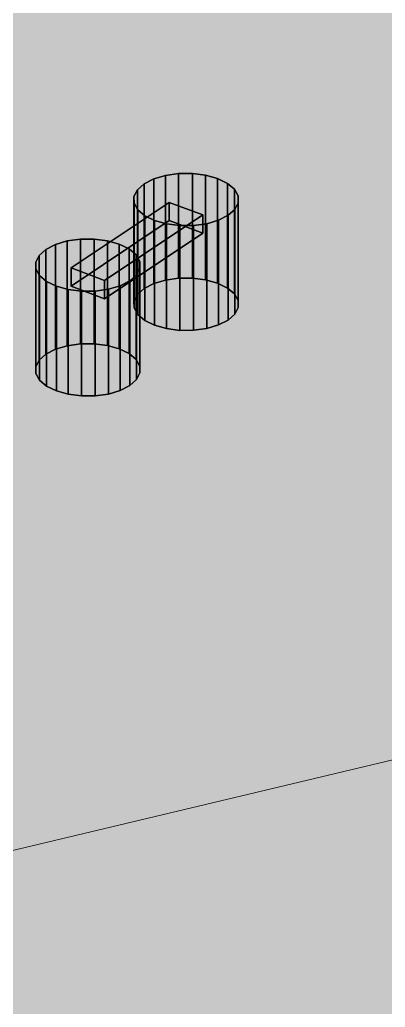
# Model space of a CAD drawing. Header units: millimetres. Extents: x 50 to 612415, y 2 to 4150.
# Drawn here: x 483604.5 to 483659.6, y 2261.4 to 2410 of the extents above; entities that cross this region are included whole.
import ezdxf

# ---------------------------------------------------------------- set-up
doc = ezdxf.new("R2010")
doc.units = ezdxf.units.MM
for name, color, linetype, lineweight in [('DIM', 7, 'Continuous', 13), ('HATCH', 8, 'Continuous', 9), ('OUTLINE', 7, 'Continuous', 25)]:
    doc.layers.add(name, color=color, linetype=linetype, lineweight=lineweight)

msp = doc.modelspace()

# ---------------------------------------------------------------- hatches: boundary and pattern name
at = {"layer": 'HATCH', "true_color": 0xccae87}
for points in [[(484760.546, 2053.765), (482234.913, 2986.051), (482320.202, 2726.68)], [(484760.546, 2048.287), (482234.913, 2980.573), (482320.202, 2721.201)], [(482320.202, 2721.201), (482234.913, 2980.573), (484760.546, 2048.287)], [(484760.546, 2041.439), (482234.913, 2973.725), (482320.202, 2714.353)], [(482320.202, 2714.353), (482234.913, 2973.725), (484760.546, 2041.439)], [(484758.648, 2037.434), (482237.443, 2970.037), (482320.202, 2711.614)], [(482320.202, 2711.614), (482237.443, 2970.037), (484758.648, 2037.434)], [(482320.202, 2710.929), (482238.076, 2969.115), (484758.174, 2036.433)], [(484758.174, 2036.433), (482238.076, 2969.115), (482320.202, 2710.929)], [(482320.202, 2707.505), (482241.239, 2964.505), (484755.802, 2031.428)], [(484755.802, 2031.428), (482241.239, 2964.505), (482320.202, 2707.505)], [(482320.202, 2702.027), (482246.299, 2957.128), (484752.006, 2023.419)], [(484760.546, 2053.765), (482320.202, 2726.68), (482320.233, 2725.235)], [(484760.546, 2053.765), (482320.233, 2725.235), (482319.516, 2723.835)], [(484760.546, 2053.765), (482319.516, 2723.835), (482530.967, 2649.669)], [(484760.546, 2048.287), (482320.202, 2721.201), (482320.233, 2719.756)], [(482320.233, 2719.756), (482320.202, 2721.201), (484760.546, 2048.287)], [(484760.546, 2048.287), (482320.233, 2719.756), (482319.516, 2718.356)], [(482319.516, 2718.356), (482320.233, 2719.756), (484760.546, 2048.287)], [(484760.546, 2048.287), (482319.516, 2718.356), (482530.967, 2644.191)], [(482530.967, 2644.191), (482319.516, 2718.356), (484760.546, 2048.287)], [(484760.546, 2041.439), (482320.202, 2714.353), (482320.233, 2712.908)], [(482320.233, 2712.908), (482320.202, 2714.353), (484760.546, 2041.439)], [(484760.546, 2041.439), (482320.233, 2712.908), (482319.516, 2711.508)], [(482319.516, 2711.508), (482320.233, 2712.908), (484760.546, 2041.439)], [(484760.546, 2041.439), (482319.516, 2711.508), (482530.967, 2637.343)], [(482530.967, 2637.343), (482319.516, 2711.508), (484760.546, 2041.439)], [(484758.648, 2037.434), (482320.202, 2711.614), (482320.233, 2710.169)], [(482320.233, 2710.169), (482320.202, 2711.614), (484758.648, 2037.434)], [(484758.648, 2037.434), (482320.233, 2710.169), (482319.516, 2708.769)], [(482319.516, 2708.769), (482320.233, 2710.169), (484758.648, 2037.434)], [(484758.174, 2036.433), (482320.202, 2710.929), (482320.233, 2709.484)], [(482320.233, 2709.484), (482320.202, 2710.929), (484758.174, 2036.433)], [(484758.174, 2036.433), (482320.233, 2709.484), (482319.516, 2708.084)], [(482319.516, 2708.084), (482320.233, 2709.484), (484758.174, 2036.433)], [(484758.648, 2037.434), (482319.516, 2708.769), (482530.967, 2634.603)], [(482530.967, 2634.603), (482319.516, 2708.769), (484758.648, 2037.434)], [(484758.174, 2036.433), (482319.516, 2708.084), (482530.967, 2633.919)], [(482530.967, 2633.919), (482319.516, 2708.084), (484758.174, 2036.433)], [(484755.802, 2031.428), (482320.202, 2707.505), (482320.233, 2706.06)], [(482320.233, 2706.06), (482320.202, 2707.505), (484755.802, 2031.428)], [(484755.802, 2031.428), (482320.233, 2706.06), (482319.516, 2704.66)], [(482319.516, 2704.66), (482320.233, 2706.06), (484755.802, 2031.428)], [(484755.802, 2031.428), (482319.516, 2704.66), (482530.967, 2630.495)], [(482530.967, 2630.495), (482319.516, 2704.66), (484755.802, 2031.428)], [(482320.233, 2700.582), (482320.202, 2702.027), (484752.006, 2023.419)], [(482319.516, 2699.182), (482320.233, 2700.582), (484752.006, 2023.419)], [(482530.967, 2625.016), (482319.516, 2699.182), (484752.006, 2023.419)], [(484760.546, 2053.765), (482530.967, 2649.669), (482533.033, 2648.659)], [(484760.546, 2053.765), (482533.033, 2648.659), (482534.505, 2647.415)], [(484760.546, 2053.765), (482534.505, 2647.415), (482535.284, 2646.024)], [(484760.546, 2053.765), (482535.284, 2646.024), (482535.316, 2644.579)], [(484760.546, 2053.765), (482535.316, 2644.579), (482534.598, 2643.179)], [(482533.033, 2643.18), (482530.967, 2644.191), (484760.546, 2048.287)], [(484760.546, 2048.287), (482530.967, 2644.191), (482533.033, 2643.18)], [(484760.546, 2048.287), (482533.033, 2643.18), (482534.505, 2641.937)], [(482534.505, 2641.937), (482533.033, 2643.18), (484760.546, 2048.287)], [(484760.546, 2053.765), (482534.598, 2643.179), (482746.049, 2569.013)], [(484760.546, 2048.287), (482534.505, 2641.937), (482535.284, 2640.545)], [(482535.284, 2640.545), (482534.505, 2641.937), (484760.546, 2048.287)], [(484760.546, 2048.287), (482535.284, 2640.545), (482535.316, 2639.1)], [(482535.316, 2639.1), (482535.284, 2640.545), (484760.546, 2048.287)], [(484760.546, 2048.287), (482535.316, 2639.1), (482534.598, 2637.701)], [(482534.598, 2637.701), (482535.316, 2639.1), (484760.546, 2048.287)], [(482533.033, 2636.332), (482530.967, 2637.343), (484760.546, 2041.439)], [(484760.546, 2041.439), (482530.967, 2637.343), (482533.033, 2636.332)], [(484760.546, 2048.287), (482534.598, 2637.701), (482746.049, 2563.535)], [(482746.049, 2563.535), (482534.598, 2637.701), (484760.546, 2048.287)], [(484760.546, 2041.439), (482533.033, 2636.332), (482534.505, 2635.089)], [(482534.505, 2635.089), (482533.033, 2636.332), (484760.546, 2041.439)], [(484758.648, 2037.434), (482530.967, 2634.603), (482533.033, 2633.593)], [(482533.033, 2633.593), (482530.967, 2634.603), (484758.648, 2037.434)], [(484760.546, 2041.439), (482534.505, 2635.089), (482535.284, 2633.697)], [(482535.284, 2633.697), (482534.505, 2635.089), (484760.546, 2041.439)], [(484758.174, 2036.433), (482530.967, 2633.919), (482533.033, 2632.908)], [(482533.033, 2632.908), (482530.967, 2633.919), (484758.174, 2036.433)], [(484758.648, 2037.434), (482533.033, 2633.593), (482534.505, 2632.35)], [(482534.505, 2632.35), (482533.033, 2633.593), (484758.648, 2037.434)], [(484758.174, 2036.433), (482533.033, 2632.908), (482534.505, 2631.665)], [(482534.505, 2631.665), (482533.033, 2632.908), (484758.174, 2036.433)], [(484760.546, 2041.439), (482535.284, 2633.697), (482535.316, 2632.252)], [(482535.316, 2632.252), (482535.284, 2633.697), (484760.546, 2041.439)], [(484758.648, 2037.434), (482534.505, 2632.35), (482535.284, 2630.958)], [(482535.284, 2630.958), (482534.505, 2632.35), (484758.648, 2037.434)], [(484758.174, 2036.433), (482534.505, 2631.665), (482535.284, 2630.273)], [(482535.284, 2630.273), (482534.505, 2631.665), (484758.174, 2036.433)], [(484760.546, 2041.439), (482535.316, 2632.252), (482534.598, 2630.853)], [(482534.598, 2630.853), (482535.316, 2632.252), (484760.546, 2041.439)], [(484755.802, 2031.428), (482530.967, 2630.495), (482533.033, 2629.484)], [(482533.033, 2629.484), (482530.967, 2630.495), (484755.802, 2031.428)], [(484760.546, 2041.439), (482534.598, 2630.853), (482746.049, 2556.687)], [(482746.049, 2556.687), (482534.598, 2630.853), (484760.546, 2041.439)], [(484758.648, 2037.434), (482535.284, 2630.958), (482535.316, 2629.513)], [(482535.316, 2629.513), (482535.284, 2630.958), (484758.648, 2037.434)], [(484758.174, 2036.433), (482535.284, 2630.273), (482535.316, 2628.828)], [(482535.316, 2628.828), (482535.284, 2630.273), (484758.174, 2036.433)], [(484755.802, 2031.428), (482533.033, 2629.484), (482534.505, 2628.241)], [(482534.505, 2628.241), (482533.033, 2629.484), (484755.802, 2031.428)], [(484755.802, 2031.428), (482534.505, 2628.241), (482535.284, 2626.849)], [(482535.284, 2626.849), (482534.505, 2628.241), (484755.802, 2031.428)], [(484758.648, 2037.434), (482535.316, 2629.513), (482534.598, 2628.113)], [(482534.598, 2628.113), (482535.316, 2629.513), (484758.648, 2037.434)], [(484758.174, 2036.433), (482535.316, 2628.828), (482534.598, 2627.429)], [(482534.598, 2627.429), (482535.316, 2628.828), (484758.174, 2036.433)], [(484758.648, 2037.434), (482534.598, 2628.113), (482746.049, 2553.948)], [(482746.049, 2553.948), (482534.598, 2628.113), (484758.648, 2037.434)], [(484758.174, 2036.433), (482534.598, 2627.429), (482746.049, 2553.263)], [(482746.049, 2553.263), (482534.598, 2627.429), (484758.174, 2036.433)], [(484755.802, 2031.428), (482535.284, 2626.849), (482535.316, 2625.404)], [(482535.316, 2625.404), (482535.284, 2626.849), (484755.802, 2031.428)], [(484755.802, 2031.428), (482535.316, 2625.404), (482534.598, 2624.005)], [(482534.598, 2624.005), (482535.316, 2625.404), (484755.802, 2031.428)], [(482533.033, 2624.006), (482530.967, 2625.016), (484752.006, 2023.419)], [(482534.505, 2622.762), (482533.033, 2624.006), (484752.006, 2023.419)], [(484755.802, 2031.428), (482534.598, 2624.005), (482746.049, 2549.839)], [(482746.049, 2549.839), (482534.598, 2624.005), (484755.802, 2031.428)], [(482535.284, 2621.371), (482534.505, 2622.762), (484752.006, 2023.419)], [(482535.316, 2619.926), (482535.284, 2621.371), (484752.006, 2023.419)], [(482534.598, 2618.526), (482535.316, 2619.926), (484752.006, 2023.419)], [(482746.049, 2544.36), (482534.598, 2618.526), (484752.006, 2023.419)], [(484760.546, 2053.765), (482746.049, 2569.013), (482748.115, 2568.003)], [(484760.546, 2053.765), (482748.115, 2568.003), (482749.587, 2566.76)], [(484760.546, 2053.765), (482749.587, 2566.76), (482750.366, 2565.368)], [(484760.546, 2053.765), (482750.366, 2565.368), (482750.398, 2563.923)], [(484760.546, 2048.287), (482746.049, 2563.535), (482748.115, 2562.524)], [(482748.115, 2562.524), (482746.049, 2563.535), (484760.546, 2048.287)], [(484760.546, 2053.765), (482750.398, 2563.923), (482749.68, 2562.523)], [(484760.546, 2048.287), (482748.115, 2562.524), (482749.587, 2561.281)], [(482749.587, 2561.281), (482748.115, 2562.524), (484760.546, 2048.287)], [(484760.546, 2053.765), (482749.68, 2562.523), (482961.131, 2488.358)], [(484760.546, 2048.287), (482749.587, 2561.281), (482750.366, 2559.89)], [(482750.366, 2559.89), (482749.587, 2561.281), (484760.546, 2048.287)], [(484760.546, 2048.287), (482750.366, 2559.89), (482750.398, 2558.445)], [(482750.398, 2558.445), (482750.366, 2559.89), (484760.546, 2048.287)], [(484760.546, 2048.287), (482750.398, 2558.445), (482749.68, 2557.045)], [(482749.68, 2557.045), (482750.398, 2558.445), (484760.546, 2048.287)], [(482961.131, 2482.879), (482749.68, 2557.045), (484760.546, 2048.287)], [(484760.546, 2048.287), (482749.68, 2557.045), (482961.131, 2482.879)], [(484760.546, 2041.439), (482746.049, 2556.687), (482748.115, 2555.676)], [(482748.115, 2555.676), (482746.049, 2556.687), (484760.546, 2041.439)], [(484760.546, 2041.439), (482748.115, 2555.676), (482749.587, 2554.433)], [(482749.587, 2554.433), (482748.115, 2555.676), (484760.546, 2041.439)], [(484758.648, 2037.434), (482746.049, 2553.948), (482748.115, 2552.937)], [(482748.115, 2552.937), (482746.049, 2553.948), (484758.648, 2037.434)], [(484760.546, 2041.439), (482749.587, 2554.433), (482750.366, 2553.042)], [(482750.366, 2553.042), (482749.587, 2554.433), (484760.546, 2041.439)], [(484758.174, 2036.433), (482746.049, 2553.263), (482748.115, 2552.252)], [(482748.115, 2552.252), (482746.049, 2553.263), (484758.174, 2036.433)], [(484758.648, 2037.434), (482748.115, 2552.937), (482749.587, 2551.694)], [(482749.587, 2551.694), (482748.115, 2552.937), (484758.648, 2037.434)], [(484760.546, 2041.439), (482750.366, 2553.042), (482750.398, 2551.597)], [(482750.398, 2551.597), (482750.366, 2553.042), (484760.546, 2041.439)], [(484758.174, 2036.433), (482748.115, 2552.252), (482749.587, 2551.009)], [(482749.587, 2551.009), (482748.115, 2552.252), (484758.174, 2036.433)], [(484758.648, 2037.434), (482749.587, 2551.694), (482750.366, 2550.302)], [(482750.366, 2550.302), (482749.587, 2551.694), (484758.648, 2037.434)], [(484758.174, 2036.433), (482749.587, 2551.009), (482750.366, 2549.617)], [(482750.366, 2549.617), (482749.587, 2551.009), (484758.174, 2036.433)], [(484760.546, 2041.439), (482750.398, 2551.597), (482749.68, 2550.197)], [(482749.68, 2550.197), (482750.398, 2551.597), (484760.546, 2041.439)], [(484755.802, 2031.428), (482746.049, 2549.839), (482748.115, 2548.828)], [(482748.115, 2548.828), (482746.049, 2549.839), (484755.802, 2031.428)], [(482961.131, 2476.031), (482749.68, 2550.197), (484760.546, 2041.439)], [(484760.546, 2041.439), (482749.68, 2550.197), (482961.131, 2476.031)], [(484758.648, 2037.434), (482750.366, 2550.302), (482750.398, 2548.857)], [(482750.398, 2548.857), (482750.366, 2550.302), (484758.648, 2037.434)], [(484758.174, 2036.433), (482750.366, 2549.617), (482750.398, 2548.173)], [(482750.398, 2548.173), (482750.366, 2549.617), (484758.174, 2036.433)], [(484755.802, 2031.428), (482748.115, 2548.828), (482749.587, 2547.585)], [(482749.587, 2547.585), (482748.115, 2548.828), (484755.802, 2031.428)], [(484758.648, 2037.434), (482750.398, 2548.857), (482749.68, 2547.458)], [(482749.68, 2547.458), (482750.398, 2548.857), (484758.648, 2037.434)], [(484758.174, 2036.433), (482750.398, 2548.173), (482749.68, 2546.773)], [(482749.68, 2546.773), (482750.398, 2548.173), (484758.174, 2036.433)], [(484755.802, 2031.428), (482749.587, 2547.585), (482750.366, 2546.193)], [(482750.366, 2546.193), (482749.587, 2547.585), (484755.802, 2031.428)], [(484758.648, 2037.434), (482749.68, 2547.458), (482961.131, 2473.292)], [(482961.131, 2473.292), (482749.68, 2547.458), (484758.648, 2037.434)], [(484758.174, 2036.433), (482749.68, 2546.773), (482961.131, 2472.607)], [(482961.131, 2472.607), (482749.68, 2546.773), (484758.174, 2036.433)], [(484755.802, 2031.428), (482750.366, 2546.193), (482750.398, 2544.749)], [(482750.398, 2544.749), (482750.366, 2546.193), (484755.802, 2031.428)], [(482748.115, 2543.35), (482746.049, 2544.36), (484752.006, 2023.419)], [(484755.802, 2031.428), (482750.398, 2544.749), (482749.68, 2543.349)], [(482749.68, 2543.349), (482750.398, 2544.749), (484755.802, 2031.428)], [(482749.587, 2542.107), (482748.115, 2543.35), (484752.006, 2023.419)], [(482750.366, 2540.715), (482749.587, 2542.107), (484752.006, 2023.419)], [(484755.802, 2031.428), (482749.68, 2543.349), (482961.131, 2469.183)], [(482961.131, 2469.183), (482749.68, 2543.349), (484755.802, 2031.428)], [(482750.398, 2539.27), (482750.366, 2540.715), (484752.006, 2023.419)], [(482749.68, 2537.87), (482750.398, 2539.27), (484752.006, 2023.419)], [(482961.131, 2463.705), (482749.68, 2537.87), (484752.006, 2023.419)], [(484760.546, 2053.765), (482961.131, 2488.358), (482963.197, 2487.347)], [(484760.546, 2053.765), (482963.197, 2487.347), (482964.669, 2486.104)], [(484760.546, 2053.765), (482964.669, 2486.104), (482965.448, 2484.712)], [(484760.546, 2053.765), (482965.448, 2484.712), (482965.48, 2483.267)], [(484760.546, 2048.287), (482961.131, 2482.879), (482963.197, 2481.869)], [(482963.197, 2481.869), (482961.131, 2482.879), (484760.546, 2048.287)], [(484760.546, 2053.765), (482965.48, 2483.267), (482964.763, 2481.868)], [(484760.546, 2048.287), (482963.197, 2481.869), (482964.669, 2480.625)], [(482964.669, 2480.625), (482963.197, 2481.869), (484760.546, 2048.287)], [(484760.546, 2053.765), (482964.763, 2481.868), (483176.213, 2407.702)], [(484760.546, 2048.287), (482964.669, 2480.625), (482965.448, 2479.234)], [(482965.448, 2479.234), (482964.669, 2480.625), (484760.546, 2048.287)], [(484760.546, 2048.287), (482965.448, 2479.234), (482965.48, 2477.789)], [(482965.48, 2477.789), (482965.448, 2479.234), (484760.546, 2048.287)], [(484760.546, 2048.287), (482965.48, 2477.789), (482964.763, 2476.389)], [(482964.763, 2476.389), (482965.48, 2477.789), (484760.546, 2048.287)], [(484760.546, 2041.439), (482961.131, 2476.031), (482963.197, 2475.021)], [(482963.197, 2475.021), (482961.131, 2476.031), (484760.546, 2041.439)], [(484760.546, 2048.287), (482964.763, 2476.389), (483176.213, 2402.223)], [(483176.213, 2402.223), (482964.763, 2476.389), (484760.546, 2048.287)], [(484760.546, 2041.439), (482963.197, 2475.021), (482964.669, 2473.777)], [(482964.669, 2473.777), (482963.197, 2475.021), (484760.546, 2041.439)], [(484760.546, 2041.439), (482964.669, 2473.777), (482965.448, 2472.386)], [(482965.448, 2472.386), (482964.669, 2473.777), (484760.546, 2041.439)], [(484758.648, 2037.434), (482961.131, 2473.292), (482963.197, 2472.281)], [(482963.197, 2472.281), (482961.131, 2473.292), (484758.648, 2037.434)], [(484758.174, 2036.433), (482961.131, 2472.607), (482963.197, 2471.597)], [(482963.197, 2471.597), (482961.131, 2472.607), (484758.174, 2036.433)], [(484758.648, 2037.434), (482963.197, 2472.281), (482964.669, 2471.038)], [(482964.669, 2471.038), (482963.197, 2472.281), (484758.648, 2037.434)], [(484760.546, 2041.439), (482965.448, 2472.386), (482965.48, 2470.941)], [(482965.48, 2470.941), (482965.448, 2472.386), (484760.546, 2041.439)], [(484758.174, 2036.433), (482963.197, 2471.597), (482964.669, 2470.353)], [(482964.669, 2470.353), (482963.197, 2471.597), (484758.174, 2036.433)], [(484758.648, 2037.434), (482964.669, 2471.038), (482965.448, 2469.646)], [(482965.448, 2469.646), (482964.669, 2471.038), (484758.648, 2037.434)], [(484760.546, 2041.439), (482965.48, 2470.941), (482964.763, 2469.541)], [(482964.763, 2469.541), (482965.48, 2470.941), (484760.546, 2041.439)], [(484758.174, 2036.433), (482964.669, 2470.353), (482965.448, 2468.962)], [(482965.448, 2468.962), (482964.669, 2470.353), (484758.174, 2036.433)], [(484760.546, 2041.439), (482964.763, 2469.541), (483176.213, 2395.375)], [(483176.213, 2395.375), (482964.763, 2469.541), (484760.546, 2041.439)], [(484758.648, 2037.434), (482965.448, 2469.646), (482965.48, 2468.202)], [(482965.48, 2468.202), (482965.448, 2469.646), (484758.648, 2037.434)], [(484755.802, 2031.428), (482961.131, 2469.183), (482963.197, 2468.173)], [(482963.197, 2468.173), (482961.131, 2469.183), (484755.802, 2031.428)], [(484755.802, 2031.428), (482963.197, 2468.173), (482964.669, 2466.929)], [(482964.669, 2466.929), (482963.197, 2468.173), (484755.802, 2031.428)], [(484758.648, 2037.434), (482965.48, 2468.202), (482964.763, 2466.802)], [(482964.763, 2466.802), (482965.48, 2468.202), (484758.648, 2037.434)], [(484758.174, 2036.433), (482965.448, 2468.962), (482965.48, 2467.517)], [(482965.48, 2467.517), (482965.448, 2468.962), (484758.174, 2036.433)], [(484755.802, 2031.428), (482964.669, 2466.929), (482965.448, 2465.538)], [(482965.448, 2465.538), (482964.669, 2466.929), (484755.802, 2031.428)], [(484758.174, 2036.433), (482965.48, 2467.517), (482964.763, 2466.117)], [(482964.763, 2466.117), (482965.48, 2467.517), (484758.174, 2036.433)], [(484758.648, 2037.434), (482964.763, 2466.802), (483176.213, 2392.636)], [(483176.213, 2392.636), (482964.763, 2466.802), (484758.648, 2037.434)], [(484758.174, 2036.433), (482964.763, 2466.117), (483176.213, 2391.951)], [(483176.213, 2391.951), (482964.763, 2466.117), (484758.174, 2036.433)], [(484755.802, 2031.428), (482965.448, 2465.538), (482965.48, 2464.093)], [(482965.48, 2464.093), (482965.448, 2465.538), (484755.802, 2031.428)], [(482963.197, 2462.694), (482961.131, 2463.705), (484752.006, 2023.419)], [(484755.802, 2031.428), (482965.48, 2464.093), (482964.763, 2462.693)], [(482964.763, 2462.693), (482965.48, 2464.093), (484755.802, 2031.428)], [(482964.669, 2461.451), (482963.197, 2462.694), (484752.006, 2023.419)], [(484755.802, 2031.428), (482964.763, 2462.693), (483176.213, 2388.527)], [(483176.213, 2388.527), (482964.763, 2462.693), (484755.802, 2031.428)], [(482965.448, 2460.059), (482964.669, 2461.451), (484752.006, 2023.419)], [(482965.48, 2458.614), (482965.448, 2460.059), (484752.006, 2023.419)], [(482964.763, 2457.215), (482965.48, 2458.614), (484752.006, 2023.419)], [(483176.213, 2383.049), (482964.763, 2457.215), (484752.006, 2023.419)], [(484760.546, 2053.765), (483176.213, 2407.702), (483178.279, 2406.691)], [(484760.546, 2053.765), (483178.279, 2406.691), (483179.752, 2405.448)], [(484760.546, 2053.765), (483179.752, 2405.448), (483180.53, 2404.056)], [(484760.546, 2053.765), (483180.53, 2404.056), (483180.562, 2402.611)], [(484760.546, 2053.765), (483180.562, 2402.611), (483179.845, 2401.212)], [(484760.546, 2048.287), (483176.213, 2402.223), (483178.279, 2401.213)], [(483178.279, 2401.213), (483176.213, 2402.223), (484760.546, 2048.287)], [(484760.546, 2048.287), (483178.279, 2401.213), (483179.752, 2399.969)], [(483179.752, 2399.969), (483178.279, 2401.213), (484760.546, 2048.287)], [(484760.546, 2053.765), (483179.845, 2401.212), (483391.295, 2327.046)], [(484760.546, 2048.287), (483179.752, 2399.969), (483180.53, 2398.578)], [(483180.53, 2398.578), (483179.752, 2399.969), (484760.546, 2048.287)], [(484760.546, 2048.287), (483180.53, 2398.578), (483180.562, 2397.133)], [(483180.562, 2397.133), (483180.53, 2398.578), (484760.546, 2048.287)], [(484760.546, 2048.287), (483180.562, 2397.133), (483179.845, 2395.733)], [(483179.845, 2395.733), (483180.562, 2397.133), (484760.546, 2048.287)], [(484760.546, 2041.439), (483176.213, 2395.375), (483178.279, 2394.365)], [(483178.279, 2394.365), (483176.213, 2395.375), (484760.546, 2041.439)], [(484760.546, 2048.287), (483179.845, 2395.733), (483391.295, 2321.568)], [(483391.295, 2321.568), (483179.845, 2395.733), (484760.546, 2048.287)], [(484760.546, 2041.439), (483178.279, 2394.365), (483179.752, 2393.121)], [(483179.752, 2393.121), (483178.279, 2394.365), (484760.546, 2041.439)], [(484758.648, 2037.434), (483176.213, 2392.636), (483178.279, 2391.626)], [(483178.279, 2391.626), (483176.213, 2392.636), (484758.648, 2037.434)], [(484758.174, 2036.433), (483176.213, 2391.951), (483178.279, 2390.941)], [(483178.279, 2390.941), (483176.213, 2391.951), (484758.174, 2036.433)], [(484760.546, 2041.439), (483179.752, 2393.121), (483180.53, 2391.73)], [(483180.53, 2391.73), (483179.752, 2393.121), (484760.546, 2041.439)], [(484758.648, 2037.434), (483178.279, 2391.626), (483179.752, 2390.382)], [(483179.752, 2390.382), (483178.279, 2391.626), (484758.648, 2037.434)], [(484758.174, 2036.433), (483178.279, 2390.941), (483179.752, 2389.697)], [(483179.752, 2389.697), (483178.279, 2390.941), (484758.174, 2036.433)], [(484760.546, 2041.439), (483180.53, 2391.73), (483180.562, 2390.285)], [(483180.562, 2390.285), (483180.53, 2391.73), (484760.546, 2041.439)], [(484758.648, 2037.434), (483179.752, 2390.382), (483180.53, 2388.991)], [(483180.53, 2388.991), (483179.752, 2390.382), (484758.648, 2037.434)], [(484758.174, 2036.433), (483179.752, 2389.697), (483180.53, 2388.306)], [(483180.53, 2388.306), (483179.752, 2389.697), (484758.174, 2036.433)], [(484760.546, 2041.439), (483180.562, 2390.285), (483179.845, 2388.885)], [(483179.845, 2388.885), (483180.562, 2390.285), (484760.546, 2041.439)], [(484758.648, 2037.434), (483180.53, 2388.991), (483180.562, 2387.546)], [(483180.562, 2387.546), (483180.53, 2388.991), (484758.648, 2037.434)], [(484755.802, 2031.428), (483176.213, 2388.527), (483178.279, 2387.517)], [(483178.279, 2387.517), (483176.213, 2388.527), (484755.802, 2031.428)], [(484755.802, 2031.428), (483178.279, 2387.517), (483179.752, 2386.273)], [(483179.752, 2386.273), (483178.279, 2387.517), (484755.802, 2031.428)], [(484760.546, 2041.439), (483179.845, 2388.885), (483391.295, 2314.719)], [(483391.295, 2314.719), (483179.845, 2388.885), (484760.546, 2041.439)], [(484758.648, 2037.434), (483180.562, 2387.546), (483179.845, 2386.146)], [(483179.845, 2386.146), (483180.562, 2387.546), (484758.648, 2037.434)], [(484758.174, 2036.433), (483180.53, 2388.306), (483180.562, 2386.861)], [(483180.562, 2386.861), (483180.53, 2388.306), (484758.174, 2036.433)], [(484755.802, 2031.428), (483179.752, 2386.273), (483180.53, 2384.882)], [(483180.53, 2384.882), (483179.752, 2386.273), (484755.802, 2031.428)], [(484758.174, 2036.433), (483180.562, 2386.861), (483179.845, 2385.461)], [(483179.845, 2385.461), (483180.562, 2386.861), (484758.174, 2036.433)], [(484758.648, 2037.434), (483179.845, 2386.146), (483391.295, 2311.98)], [(483391.295, 2311.98), (483179.845, 2386.146), (484758.648, 2037.434)], [(484758.174, 2036.433), (483179.845, 2385.461), (483391.295, 2311.295)], [(483391.295, 2311.295), (483179.845, 2385.461), (484758.174, 2036.433)], [(484755.802, 2031.428), (483180.53, 2384.882), (483180.562, 2383.437)], [(483180.562, 2383.437), (483180.53, 2384.882), (484755.802, 2031.428)], [(483178.279, 2382.038), (483176.213, 2383.049), (484752.006, 2023.419)], [(484755.802, 2031.428), (483180.562, 2383.437), (483179.845, 2382.037)], [(483179.845, 2382.037), (483180.562, 2383.437), (484755.802, 2031.428)], [(483179.752, 2380.795), (483178.279, 2382.038), (484752.006, 2023.419)], [(484755.802, 2031.428), (483179.845, 2382.037), (483391.295, 2307.871)], [(483391.295, 2307.871), (483179.845, 2382.037), (484755.802, 2031.428)], [(483180.53, 2379.403), (483179.752, 2380.795), (484752.006, 2023.419)], [(483180.562, 2377.959), (483180.53, 2379.403), (484752.006, 2023.419)], [(483179.845, 2376.559), (483180.562, 2377.959), (484752.006, 2023.419)], [(483391.295, 2302.393), (483179.845, 2376.559), (484752.006, 2023.419)], [(484760.546, 2053.765), (483391.295, 2327.046), (483393.361, 2326.035)], [(484760.546, 2053.765), (483393.361, 2326.035), (483394.834, 2324.792)], [(484760.546, 2053.765), (483394.834, 2324.792), (483395.612, 2323.401)], [(484760.546, 2053.765), (483395.612, 2323.401), (483395.644, 2321.956)], [(484760.546, 2048.287), (483391.295, 2321.568), (483393.361, 2320.557)], [(483393.361, 2320.557), (483391.295, 2321.568), (484760.546, 2048.287)], [(484760.546, 2053.765), (483395.644, 2321.956), (483394.927, 2320.556)], [(484760.546, 2048.287), (483393.361, 2320.557), (483394.834, 2319.314)], [(483394.834, 2319.314), (483393.361, 2320.557), (484760.546, 2048.287)], [(483395.612, 2317.922), (483394.834, 2319.314), (484760.546, 2048.287)], [(484760.546, 2048.287), (483394.834, 2319.314), (483395.612, 2317.922)], [(484760.546, 2053.765), (483394.927, 2320.556), (483606.378, 2246.39)], [(484760.546, 2048.287), (483395.612, 2317.922), (483395.644, 2316.477)], [(483395.644, 2316.477), (483395.612, 2317.922), (484760.546, 2048.287)], [(483394.927, 2315.077), (483395.644, 2316.477), (484760.546, 2048.287)], [(484760.546, 2048.287), (483395.644, 2316.477), (483394.927, 2315.077)], [(484760.546, 2041.439), (483391.295, 2314.719), (483393.361, 2313.709)], [(483393.361, 2313.709), (483391.295, 2314.719), (484760.546, 2041.439)], [(484760.546, 2048.287), (483394.927, 2315.077), (483606.378, 2240.912)], [(483606.378, 2240.912), (483394.927, 2315.077), (484760.546, 2048.287)], [(484760.546, 2041.439), (483393.361, 2313.709), (483394.834, 2312.466)], [(483394.834, 2312.466), (483393.361, 2313.709), (484760.546, 2041.439)], [(484758.648, 2037.434), (483391.295, 2311.98), (483393.361, 2310.97)], [(483393.361, 2310.97), (483391.295, 2311.98), (484758.648, 2037.434)], [(483395.612, 2311.074), (483394.834, 2312.466), (484760.546, 2041.439)], [(484760.546, 2041.439), (483394.834, 2312.466), (483395.612, 2311.074)], [(484758.174, 2036.433), (483391.295, 2311.295), (483393.361, 2310.285)], [(483393.361, 2310.285), (483391.295, 2311.295), (484758.174, 2036.433)], [(484758.648, 2037.434), (483393.361, 2310.97), (483394.834, 2309.726)], [(483394.834, 2309.726), (483393.361, 2310.97), (484758.648, 2037.434)], [(484758.174, 2036.433), (483393.361, 2310.285), (483394.834, 2309.042)], [(483394.834, 2309.042), (483393.361, 2310.285), (484758.174, 2036.433)], [(484760.546, 2041.439), (483395.612, 2311.074), (483395.644, 2309.629)], [(483395.644, 2309.629), (483395.612, 2311.074), (484760.546, 2041.439)], [(484758.648, 2037.434), (483394.834, 2309.726), (483395.612, 2308.335)], [(483395.612, 2308.335), (483394.834, 2309.726), (484758.648, 2037.434)], [(484758.174, 2036.433), (483394.834, 2309.042), (483395.612, 2307.65)], [(483395.612, 2307.65), (483394.834, 2309.042), (484758.174, 2036.433)], [(483394.927, 2308.229), (483395.644, 2309.629), (484760.546, 2041.439)], [(484760.546, 2041.439), (483395.644, 2309.629), (483394.927, 2308.229)], [(484755.802, 2031.428), (483391.295, 2307.871), (483393.361, 2306.861)], [(483393.361, 2306.861), (483391.295, 2307.871), (484755.802, 2031.428)], [(484760.546, 2041.439), (483394.927, 2308.229), (483606.378, 2234.064)], [(483606.378, 2234.064), (483394.927, 2308.229), (484760.546, 2041.439)], [(484758.648, 2037.434), (483395.612, 2308.335), (483395.644, 2306.89)], [(483395.644, 2306.89), (483395.612, 2308.335), (484758.648, 2037.434)], [(484758.174, 2036.433), (483395.612, 2307.65), (483395.644, 2306.205)], [(483395.644, 2306.205), (483395.612, 2307.65), (484758.174, 2036.433)], [(484755.802, 2031.428), (483393.361, 2306.861), (483394.834, 2305.618)], [(483394.834, 2305.618), (483393.361, 2306.861), (484755.802, 2031.428)], [(484758.648, 2037.434), (483395.644, 2306.89), (483394.927, 2305.49)], [(483394.927, 2305.49), (483395.644, 2306.89), (484758.648, 2037.434)], [(484758.174, 2036.433), (483395.644, 2306.205), (483394.927, 2304.805)], [(483394.927, 2304.805), (483395.644, 2306.205), (484758.174, 2036.433)], [(484755.802, 2031.428), (483394.834, 2305.618), (483395.612, 2304.226)], [(483395.612, 2304.226), (483394.834, 2305.618), (484755.802, 2031.428)], [(484758.648, 2037.434), (483394.927, 2305.49), (483606.378, 2231.324)], [(483606.378, 2231.324), (483394.927, 2305.49), (484758.648, 2037.434)], [(484758.174, 2036.433), (483394.927, 2304.805), (483606.378, 2230.64)], [(483606.378, 2230.64), (483394.927, 2304.805), (484758.174, 2036.433)], [(484755.802, 2031.428), (483395.612, 2304.226), (483395.644, 2302.781)], [(483395.644, 2302.781), (483395.612, 2304.226), (484755.802, 2031.428)]]:
    msp.add_hatch(color=43, dxfattribs=at).paths.add_polyline_path(points)
at = {"layer": 'HATCH', "true_color": 0xabb0b4}
for points in [[(483624.711, 2370.272), (483623.268, 2369.534), (483623.268, 2385.284), (483624.711, 2386.022)], [(483635.814, 2369.603), (483634.338, 2370.325), (483634.338, 2386.075), (483635.814, 2385.353)], [(483623.374, 2364.72), (483624.849, 2363.999), (483624.849, 2379.749), (483623.374, 2380.471)], [(483634.476, 2364.052), (483635.92, 2364.789), (483635.92, 2380.54), (483634.476, 2379.802)], [(483609.909, 2360.403), (483608.465, 2359.665), (483608.465, 2375.416), (483609.909, 2376.154)], [(483621.011, 2359.734), (483619.536, 2360.456), (483619.536, 2376.207), (483621.011, 2375.485)], [(483608.571, 2354.852), (483610.047, 2354.13), (483610.047, 2369.881), (483608.571, 2370.602)], [(483619.674, 2354.183), (483621.117, 2354.921), (483621.117, 2370.671), (483619.674, 2369.934)]]:
    msp.add_hatch(color=253, dxfattribs=at).paths.add_polyline_path(points)
at = {"layer": 'HATCH', "true_color": 0xb7bcc0}
for points in [[(483632.7, 2379.276), (483624.711, 2386.022), (483623.268, 2385.284)], [(483632.7, 2379.276), (483626.488, 2386.548), (483624.711, 2386.022)], [(483632.7, 2379.276), (483628.476, 2386.826), (483626.488, 2386.548)], [(483632.7, 2379.276), (483630.54, 2386.837), (483628.476, 2386.826)], [(483632.7, 2379.276), (483632.539, 2386.581), (483630.54, 2386.837)], [(483632.7, 2379.276), (483634.338, 2386.075), (483632.539, 2386.581)], [(483632.7, 2379.276), (483635.814, 2385.353), (483634.338, 2386.075)], [(483632.7, 2379.276), (483623.268, 2385.284), (483622.255, 2384.385)], [(483632.7, 2379.276), (483636.866, 2384.465), (483635.814, 2385.353)], [(483632.7, 2379.276), (483622.255, 2384.385), (483621.743, 2383.385)], [(483632.7, 2379.276), (483621.743, 2383.385), (483621.766, 2382.353)], [(483632.7, 2379.276), (483637.422, 2383.471), (483636.866, 2384.465)], [(483632.7, 2379.276), (483637.444, 2382.439), (483637.422, 2383.471)], [(483627.063, 2382.491), (483612.261, 2372.623), (483617.321, 2370.725)], [(483627.063, 2382.491), (483617.321, 2370.725), (483632.124, 2380.594)], [(483632.7, 2379.276), (483621.766, 2382.353), (483622.322, 2381.359)], [(483632.7, 2379.276), (483636.932, 2381.439), (483637.444, 2382.439)], [(483632.7, 2379.276), (483622.322, 2381.359), (483623.374, 2380.471)], [(483632.7, 2379.276), (483623.374, 2380.471), (483624.849, 2379.749)], [(483632.7, 2379.276), (483635.92, 2380.54), (483636.932, 2381.439)], [(483632.7, 2379.276), (483634.476, 2379.802), (483635.92, 2380.54)], [(483617.321, 2367.986), (483612.261, 2369.884), (483627.063, 2379.752)], [(483632.124, 2377.854), (483617.321, 2367.986), (483627.063, 2379.752)], [(483632.7, 2379.276), (483624.849, 2379.749), (483626.648, 2379.243)], [(483632.7, 2379.276), (483626.648, 2379.243), (483628.648, 2378.987)], [(483632.7, 2379.276), (483628.648, 2378.987), (483630.712, 2378.998)], [(483617.897, 2369.408), (483609.909, 2376.154), (483608.465, 2375.416)], [(483617.897, 2369.408), (483611.685, 2376.679), (483609.909, 2376.154)], [(483617.897, 2369.408), (483613.673, 2376.958), (483611.685, 2376.679)], [(483617.897, 2369.408), (483615.737, 2376.969), (483613.673, 2376.958)], [(483617.897, 2369.408), (483617.737, 2376.713), (483615.737, 2376.969)], [(483617.897, 2369.408), (483619.536, 2376.207), (483617.737, 2376.713)], [(483617.897, 2369.408), (483621.011, 2375.485), (483619.536, 2376.207)], [(483617.897, 2369.408), (483607.453, 2374.516), (483606.94, 2373.517)], [(483617.897, 2369.408), (483608.465, 2375.416), (483607.453, 2374.516)], [(483617.897, 2369.408), (483622.063, 2374.597), (483621.011, 2375.485)], [(483617.897, 2369.408), (483622.619, 2373.603), (483622.063, 2374.597)], [(483617.897, 2369.408), (483606.94, 2373.517), (483606.963, 2372.484)], [(483617.897, 2369.408), (483622.642, 2372.571), (483622.619, 2373.603)], [(483617.897, 2369.408), (483606.963, 2372.484), (483607.519, 2371.49)], [(483617.897, 2369.408), (483607.519, 2371.49), (483608.571, 2370.602)], [(483617.897, 2369.408), (483622.129, 2371.571), (483622.642, 2372.571)], [(483617.897, 2369.408), (483621.117, 2370.671), (483622.129, 2371.571)], [(483617.897, 2369.408), (483608.571, 2370.602), (483610.047, 2369.881)], [(483617.897, 2369.408), (483610.047, 2369.881), (483611.846, 2369.374)], [(483617.897, 2369.408), (483619.674, 2369.934), (483621.117, 2370.671)], [(483623.268, 2369.534), (483624.711, 2370.272), (483632.7, 2363.526)], [(483624.711, 2370.272), (483626.488, 2370.797), (483632.7, 2363.526)], [(483626.488, 2370.797), (483628.476, 2371.076), (483632.7, 2363.526)], [(483628.476, 2371.076), (483630.54, 2371.087), (483632.7, 2363.526)], [(483630.54, 2371.087), (483632.539, 2370.831), (483632.7, 2363.526)], [(483632.539, 2370.831), (483634.338, 2370.325), (483632.7, 2363.526)], [(483634.338, 2370.325), (483635.814, 2369.603), (483632.7, 2363.526)], [(483617.897, 2369.408), (483611.846, 2369.374), (483613.845, 2369.118)], [(483617.897, 2369.408), (483613.845, 2369.118), (483615.909, 2369.13)], [(483621.743, 2367.635), (483622.255, 2368.634), (483632.7, 2363.526)], [(483622.255, 2368.634), (483623.268, 2369.534), (483632.7, 2363.526)], [(483635.814, 2369.603), (483636.866, 2368.715), (483632.7, 2363.526)], [(483636.866, 2368.715), (483637.422, 2367.721), (483632.7, 2363.526)], [(483621.766, 2366.602), (483621.743, 2367.635), (483632.7, 2363.526)], [(483637.422, 2367.721), (483637.444, 2366.689), (483632.7, 2363.526)], [(483637.444, 2366.689), (483636.932, 2365.689), (483632.7, 2363.526)], [(483622.322, 2365.608), (483621.766, 2366.602), (483632.7, 2363.526)], [(483623.374, 2364.72), (483622.322, 2365.608), (483632.7, 2363.526)], [(483636.932, 2365.689), (483635.92, 2364.789), (483632.7, 2363.526)], [(483624.849, 2363.999), (483623.374, 2364.72), (483632.7, 2363.526)], [(483626.648, 2363.492), (483624.849, 2363.999), (483632.7, 2363.526)], [(483635.92, 2364.789), (483634.476, 2364.052), (483632.7, 2363.526)], [(483628.648, 2363.236), (483626.648, 2363.492), (483632.7, 2363.526)], [(483630.712, 2363.248), (483628.648, 2363.236), (483632.7, 2363.526)], [(483609.909, 2360.403), (483611.685, 2360.929), (483617.897, 2353.657)], [(483611.685, 2360.929), (483613.673, 2361.207), (483617.897, 2353.657)], [(483613.673, 2361.207), (483615.737, 2361.218), (483617.897, 2353.657)], [(483615.737, 2361.218), (483617.737, 2360.962), (483617.897, 2353.657)], [(483617.737, 2360.962), (483619.536, 2360.456), (483617.897, 2353.657)], [(483607.453, 2358.766), (483608.465, 2359.665), (483617.897, 2353.657)], [(483608.465, 2359.665), (483609.909, 2360.403), (483617.897, 2353.657)], [(483619.536, 2360.456), (483621.011, 2359.734), (483617.897, 2353.657)], [(483621.011, 2359.734), (483622.063, 2358.846), (483617.897, 2353.657)], [(483606.94, 2357.766), (483607.453, 2358.766), (483617.897, 2353.657)], [(483606.963, 2356.734), (483606.94, 2357.766), (483617.897, 2353.657)], [(483622.063, 2358.846), (483622.619, 2357.852), (483617.897, 2353.657)], [(483622.619, 2357.852), (483622.642, 2356.82), (483617.897, 2353.657)], [(483607.519, 2355.74), (483606.963, 2356.734), (483617.897, 2353.657)], [(483622.642, 2356.82), (483622.129, 2355.82), (483617.897, 2353.657)], [(483608.571, 2354.852), (483607.519, 2355.74), (483617.897, 2353.657)], [(483610.047, 2354.13), (483608.571, 2354.852), (483617.897, 2353.657)], [(483622.129, 2355.82), (483621.117, 2354.921), (483617.897, 2353.657)], [(483621.117, 2354.921), (483619.674, 2354.183), (483617.897, 2353.657)], [(483611.846, 2353.624), (483610.047, 2354.13), (483617.897, 2353.657)], [(483613.845, 2353.368), (483611.846, 2353.624), (483617.897, 2353.657)], [(483615.909, 2353.379), (483613.845, 2353.368), (483617.897, 2353.657)]]:
    msp.add_hatch(color=9, dxfattribs=at).paths.add_polyline_path(points)
at = {"layer": 'HATCH', "true_color": 0xadb2b6}
for points in [[(483626.488, 2370.797), (483624.711, 2370.272), (483624.711, 2386.022), (483626.488, 2386.548)], [(483634.338, 2370.325), (483632.539, 2370.831), (483632.539, 2386.581), (483634.338, 2386.075)], [(483624.849, 2363.999), (483626.648, 2363.492), (483626.648, 2379.243), (483624.849, 2379.749)], [(483632.7, 2363.526), (483634.476, 2364.052), (483634.476, 2379.802), (483632.7, 2379.276)], [(483611.685, 2360.929), (483609.909, 2360.403), (483609.909, 2376.154), (483611.685, 2376.679)], [(483619.536, 2360.456), (483617.737, 2360.962), (483617.737, 2376.713), (483619.536, 2376.207)], [(483610.047, 2354.13), (483611.846, 2353.624), (483611.846, 2369.374), (483610.047, 2369.881)], [(483617.897, 2353.657), (483619.674, 2354.183), (483619.674, 2369.934), (483617.897, 2369.408)]]:
    msp.add_hatch(color=253, dxfattribs=at).paths.add_polyline_path(points)
at = {"layer": 'HATCH', "true_color": 0xaeb3b7}
for points in [[(483628.476, 2371.076), (483626.488, 2370.797), (483626.488, 2386.548), (483628.476, 2386.826)], [(483632.539, 2370.831), (483630.54, 2371.087), (483630.54, 2386.837), (483632.539, 2386.581)], [(483626.648, 2363.492), (483628.648, 2363.236), (483628.648, 2378.987), (483626.648, 2379.243)], [(483630.712, 2363.248), (483632.7, 2363.526), (483632.7, 2379.276), (483630.712, 2378.998)], [(483613.673, 2361.207), (483611.685, 2360.929), (483611.685, 2376.679), (483613.673, 2376.958)], [(483617.737, 2360.962), (483615.737, 2361.218), (483615.737, 2376.969), (483617.737, 2376.713)], [(483611.846, 2353.624), (483613.845, 2353.368), (483613.845, 2369.118), (483611.846, 2369.374)], [(483615.909, 2353.379), (483617.897, 2353.657), (483617.897, 2369.408), (483615.909, 2369.13)]]:
    msp.add_hatch(color=253, dxfattribs=at).paths.add_polyline_path(points)
at = {"layer": 'HATCH', "true_color": 0xaeb4b7}
for points in [[(483630.54, 2371.087), (483628.476, 2371.076), (483628.476, 2386.826), (483630.54, 2386.837)], [(483628.648, 2363.236), (483630.712, 2363.248), (483630.712, 2378.998), (483628.648, 2378.987)], [(483615.737, 2361.218), (483613.673, 2361.207), (483613.673, 2376.958), (483615.737, 2376.969)], [(483613.845, 2353.368), (483615.909, 2353.379), (483615.909, 2369.13), (483613.845, 2369.118)]]:
    msp.add_hatch(color=253, dxfattribs=at).paths.add_polyline_path(points)
at = {"layer": 'HATCH', "true_color": 0xa8aeb1}
for points in [[(483623.268, 2369.534), (483622.255, 2368.634), (483622.255, 2384.385), (483623.268, 2385.284)], [(483635.92, 2364.789), (483636.932, 2365.689), (483636.932, 2381.439), (483635.92, 2380.54)], [(483608.465, 2359.665), (483607.453, 2358.766), (483607.453, 2374.516), (483608.465, 2375.416)], [(483621.117, 2354.921), (483622.129, 2355.82), (483622.129, 2371.571), (483621.117, 2370.671)]]:
    msp.add_hatch(color=253, dxfattribs=at).paths.add_polyline_path(points)
at = {"layer": 'HATCH', "true_color": 0xa9aeb1}
for points in [[(483636.866, 2368.715), (483635.814, 2369.603), (483635.814, 2385.353), (483636.866, 2384.465)], [(483622.322, 2365.608), (483623.374, 2364.72), (483623.374, 2380.471), (483622.322, 2381.359)], [(483622.063, 2358.846), (483621.011, 2359.734), (483621.011, 2375.485), (483622.063, 2374.597)], [(483607.519, 2355.74), (483608.571, 2354.852), (483608.571, 2370.602), (483607.519, 2371.49)]]:
    msp.add_hatch(color=253, dxfattribs=at).paths.add_polyline_path(points)
at = {"layer": 'HATCH', "true_color": 0xa6abae}
for points in [[(483622.255, 2368.634), (483621.743, 2367.635), (483621.743, 2383.385), (483622.255, 2384.385)], [(483637.422, 2367.721), (483636.866, 2368.715), (483636.866, 2384.465), (483637.422, 2383.471)], [(483621.766, 2366.602), (483622.322, 2365.608), (483622.322, 2381.359), (483621.766, 2382.353)], [(483636.932, 2365.689), (483637.444, 2366.689), (483637.444, 2382.439), (483636.932, 2381.439)], [(483607.453, 2358.766), (483606.94, 2357.766), (483606.94, 2373.517), (483607.453, 2374.516)], [(483622.619, 2357.852), (483622.063, 2358.846), (483622.063, 2374.597), (483622.619, 2373.603)], [(483606.963, 2356.734), (483607.519, 2355.74), (483607.519, 2371.49), (483606.963, 2372.484)], [(483622.129, 2355.82), (483622.642, 2356.82), (483622.642, 2372.571), (483622.129, 2371.571)]]:
    msp.add_hatch(color=253, dxfattribs=at).paths.add_polyline_path(points)
at = {"layer": 'HATCH', "true_color": 0xa3a8ab}
for points in [[(483621.743, 2367.635), (483621.766, 2366.602), (483621.766, 2382.353), (483621.743, 2383.385)], [(483637.444, 2366.689), (483637.422, 2367.721), (483637.422, 2383.471), (483637.444, 2382.439)], [(483606.94, 2357.766), (483606.963, 2356.734), (483606.963, 2372.484), (483606.94, 2373.517)], [(483622.642, 2356.82), (483622.619, 2357.852), (483622.619, 2373.603), (483622.642, 2372.571)]]:
    msp.add_hatch(color=253, dxfattribs=at).paths.add_polyline_path(points)
at = {"layer": 'HATCH', "true_color": 0xaaafb2}
for points in [[(483627.063, 2379.752), (483612.261, 2369.884), (483612.261, 2372.623), (483627.063, 2382.491)], [(483617.321, 2367.986), (483632.124, 2377.854), (483632.124, 2380.594), (483617.321, 2370.725)]]:
    msp.add_hatch(color=253, dxfattribs=at).paths.add_polyline_path(points)
at = {"layer": 'HATCH', "true_color": 0xacb1b5}
for points in [[(483632.124, 2377.854), (483627.063, 2379.752), (483627.063, 2382.491), (483632.124, 2380.594)], [(483612.261, 2369.884), (483617.321, 2367.986), (483617.321, 2370.725), (483612.261, 2372.623)]]:
    msp.add_hatch(color=253, dxfattribs=at).paths.add_polyline_path(points)

# ---------------------------------------------------------------- linework, layer by layer
at = {"layer": 'DIM'}
msp.add_lwpolyline([(482944.887, 2128.173), (484800, 2570), (484900, 2570)], dxfattribs=at)
at = {"layer": 'OUTLINE', "color": 139, "true_color": 0x42544a}
for p, q in [((483623.268, 2385.284), (483624.711, 2386.022)), ((483624.711, 2386.022), (483623.268, 2385.284)), ((483624.711, 2386.022), (483626.488, 2386.548)), ((483626.488, 2386.548), (483624.711, 2386.022)), ((483624.711, 2370.272), (483624.711, 2386.022)), ((483624.711, 2386.022), (483624.711, 2370.272)), ((483626.488, 2386.548), (483628.476, 2386.826)), ((483628.476, 2386.826), (483626.488, 2386.548)), ((483626.488, 2370.797), (483626.488, 2386.548)), ((483626.488, 2386.548), (483626.488, 2370.797)), ((483628.476, 2386.826), (483630.54, 2386.837)), ((483630.54, 2386.837), (483628.476, 2386.826)), ((483628.476, 2371.076), (483628.476, 2386.826)), ((483628.476, 2386.826), (483628.476, 2371.076)), ((483630.54, 2386.837), (483630.54, 2371.087)), ((483630.54, 2371.087), (483630.54, 2386.837)), ((483630.54, 2386.837), (483632.539, 2386.581)), ((483632.539, 2386.581), (483630.54, 2386.837)), ((483632.539, 2386.581), (483632.539, 2370.831)), ((483632.539, 2370.831), (483632.539, 2386.581)), ((483632.539, 2386.581), (483634.338, 2386.075)), ((483634.338, 2386.075), (483632.539, 2386.581)), ((483634.338, 2386.075), (483634.338, 2370.325)), ((483634.338, 2370.325), (483634.338, 2386.075)), ((483634.338, 2386.075), (483635.814, 2385.353)), ((483635.814, 2385.353), (483634.338, 2386.075)), ((483622.255, 2384.385), (483623.268, 2385.284)), ((483623.268, 2385.284), (483622.255, 2384.385)), ((483623.268, 2369.534), (483623.268, 2385.284)), ((483623.268, 2385.284), (483623.268, 2369.534)), ((483635.814, 2385.353), (483635.814, 2369.603)), ((483635.814, 2369.603), (483635.814, 2385.353)), ((483635.814, 2385.353), (483636.866, 2384.465)), ((483636.866, 2384.465), (483635.814, 2385.353)), ((483621.743, 2383.385), (483622.255, 2384.385)), ((483622.255, 2384.385), (483621.743, 2383.385)), ((483621.743, 2367.635), (483621.743, 2383.385)), ((483621.766, 2382.353), (483621.743, 2383.385)), ((483621.743, 2383.385), (483621.743, 2367.635)), ((483621.743, 2383.385), (483621.766, 2382.353)), ((483622.255, 2368.634), (483622.255, 2384.385)), ((483622.255, 2384.385), (483622.255, 2368.634)), ((483636.866, 2384.465), (483636.866, 2368.715)), ((483636.866, 2368.715), (483636.866, 2384.465)), ((483636.866, 2384.465), (483637.422, 2383.471)), ((483637.422, 2383.471), (483636.866, 2384.465)), ((483637.422, 2383.471), (483637.422, 2367.721)), ((483637.422, 2367.721), (483637.422, 2383.471)), ((483637.422, 2383.471), (483637.444, 2382.439)), ((483637.444, 2382.439), (483637.422, 2383.471)), ((483612.261, 2372.623), (483627.063, 2382.491)), ((483627.063, 2382.491), (483612.261, 2372.623)), ((483621.766, 2366.602), (483621.766, 2382.353)), ((483622.322, 2381.359), (483621.766, 2382.353)), ((483621.766, 2382.353), (483621.766, 2366.602)), ((483621.766, 2382.353), (483622.322, 2381.359)), ((483627.063, 2379.752), (483627.063, 2382.491)), ((483627.063, 2382.491), (483632.124, 2380.594)), ((483627.063, 2382.491), (483627.063, 2379.752)), ((483632.124, 2380.594), (483627.063, 2382.491)), ((483637.444, 2382.439), (483636.932, 2381.439)), ((483636.932, 2381.439), (483637.444, 2382.439)), ((483637.444, 2382.439), (483637.444, 2366.689)), ((483637.444, 2366.689), (483637.444, 2382.439)), ((483617.321, 2370.725), (483632.124, 2380.594)), ((483632.124, 2380.594), (483617.321, 2370.725)), ((483622.322, 2365.608), (483622.322, 2381.359)), ((483623.374, 2380.471), (483622.322, 2381.359)), ((483622.322, 2381.359), (483622.322, 2365.608)), ((483622.322, 2381.359), (483623.374, 2380.471)), ((483623.374, 2364.72), (483623.374, 2380.471)), ((483624.849, 2379.749), (483623.374, 2380.471)), ((483623.374, 2380.471), (483623.374, 2364.72)), ((483623.374, 2380.471), (483624.849, 2379.749)), ((483632.124, 2380.594), (483632.124, 2377.854)), ((483632.124, 2377.854), (483632.124, 2380.594)), ((483635.92, 2380.54), (483634.476, 2379.802)), ((483634.476, 2379.802), (483635.92, 2380.54)), ((483636.932, 2381.439), (483635.92, 2380.54)), ((483635.92, 2380.54), (483636.932, 2381.439)), ((483635.92, 2380.54), (483635.92, 2364.789)), ((483635.92, 2364.789), (483635.92, 2380.54)), ((483636.932, 2381.439), (483636.932, 2365.689)), ((483636.932, 2365.689), (483636.932, 2381.439)), ((483627.063, 2379.752), (483612.261, 2369.884)), ((483612.261, 2369.884), (483627.063, 2379.752)), ((483624.849, 2363.999), (483624.849, 2379.749)), ((483626.648, 2379.243), (483624.849, 2379.749)), ((483624.849, 2379.749), (483624.849, 2363.999)), ((483624.849, 2379.749), (483626.648, 2379.243)), ((483626.648, 2363.492), (483626.648, 2379.243)), ((483628.648, 2378.987), (483626.648, 2379.243)), ((483626.648, 2379.243), (483626.648, 2363.492)), ((483626.648, 2379.243), (483628.648, 2378.987)), ((483632.124, 2377.854), (483627.063, 2379.752)), ((483627.063, 2379.752), (483632.124, 2377.854)), ((483630.712, 2378.998), (483628.648, 2378.987)), ((483628.648, 2378.987), (483630.712, 2378.998)), ((483628.648, 2363.236), (483628.648, 2378.987)), ((483628.648, 2378.987), (483628.648, 2363.236)), ((483632.7, 2379.276), (483630.712, 2378.998)), ((483630.712, 2378.998), (483632.7, 2379.276)), ((483630.712, 2378.998), (483630.712, 2363.248)), ((483630.712, 2363.248), (483630.712, 2378.998)), ((483634.476, 2379.802), (483632.7, 2379.276)), ((483632.7, 2379.276), (483634.476, 2379.802)), ((483632.7, 2379.276), (483632.7, 2363.526)), ((483632.7, 2363.526), (483632.7, 2379.276)), ((483634.476, 2379.802), (483634.476, 2364.052)), ((483634.476, 2364.052), (483634.476, 2379.802)), ((483632.124, 2377.854), (483617.321, 2367.986)), ((483617.321, 2367.986), (483632.124, 2377.854)), ((483608.465, 2375.416), (483609.909, 2376.154)), ((483609.909, 2376.154), (483608.465, 2375.416)), ((483609.909, 2376.154), (483611.685, 2376.679)), ((483611.685, 2376.679), (483609.909, 2376.154)), ((483609.909, 2360.403), (483609.909, 2376.154)), ((483609.909, 2376.154), (483609.909, 2360.403)), ((483611.685, 2376.679), (483613.673, 2376.958)), ((483613.673, 2376.958), (483611.685, 2376.679)), ((483611.685, 2360.929), (483611.685, 2376.679)), ((483611.685, 2376.679), (483611.685, 2360.929)), ((483613.673, 2376.958), (483615.737, 2376.969)), ((483615.737, 2376.969), (483613.673, 2376.958)), ((483613.673, 2361.207), (483613.673, 2376.958)), ((483613.673, 2376.958), (483613.673, 2361.207)), ((483615.737, 2376.969), (483615.737, 2361.218)), ((483615.737, 2361.218), (483615.737, 2376.969)), ((483615.737, 2376.969), (483617.737, 2376.713)), ((483617.737, 2376.713), (483615.737, 2376.969)), ((483617.737, 2376.713), (483617.737, 2360.962)), ((483617.737, 2360.962), (483617.737, 2376.713)), ((483617.737, 2376.713), (483619.536, 2376.207)), ((483619.536, 2376.207), (483617.737, 2376.713)), ((483619.536, 2376.207), (483619.536, 2360.456)), ((483619.536, 2360.456), (483619.536, 2376.207)), ((483619.536, 2376.207), (483621.011, 2375.485)), ((483621.011, 2375.485), (483619.536, 2376.207)), ((483606.94, 2373.517), (483607.453, 2374.516)), ((483607.453, 2374.516), (483606.94, 2373.517)), ((483607.453, 2374.516), (483608.465, 2375.416)), ((483608.465, 2375.416), (483607.453, 2374.516)), ((483607.453, 2358.766), (483607.453, 2374.516)), ((483607.453, 2374.516), (483607.453, 2358.766)), ((483608.465, 2359.665), (483608.465, 2375.416)), ((483608.465, 2375.416), (483608.465, 2359.665)), ((483621.011, 2375.485), (483621.011, 2359.734)), ((483621.011, 2359.734), (483621.011, 2375.485)), ((483621.011, 2375.485), (483622.063, 2374.597)), ((483622.063, 2374.597), (483621.011, 2375.485)), ((483622.063, 2374.597), (483622.063, 2358.846)), ((483622.063, 2358.846), (483622.063, 2374.597)), ((483622.063, 2374.597), (483622.619, 2373.603)), ((483622.619, 2373.603), (483622.063, 2374.597)), ((483606.94, 2357.766), (483606.94, 2373.517)), ((483606.963, 2372.484), (483606.94, 2373.517)), ((483606.94, 2373.517), (483606.94, 2357.766)), ((483606.94, 2373.517), (483606.963, 2372.484)), ((483612.261, 2369.884), (483612.261, 2372.623)), ((483612.261, 2372.623), (483617.321, 2370.725)), ((483617.321, 2370.725), (483612.261, 2372.623)), ((483612.261, 2372.623), (483612.261, 2369.884)), ((483622.619, 2373.603), (483622.619, 2357.852)), ((483622.619, 2357.852), (483622.619, 2373.603)), ((483622.619, 2373.603), (483622.642, 2372.571)), ((483622.642, 2372.571), (483622.619, 2373.603)), ((483606.963, 2356.734), (483606.963, 2372.484)), ((483607.519, 2371.49), (483606.963, 2372.484)), ((483606.963, 2372.484), (483606.963, 2356.734)), ((483606.963, 2372.484), (483607.519, 2371.49)), ((483607.519, 2355.74), (483607.519, 2371.49)), ((483608.571, 2370.602), (483607.519, 2371.49)), ((483607.519, 2371.49), (483607.519, 2355.74)), ((483607.519, 2371.49), (483608.571, 2370.602)), ((483622.129, 2371.571), (483621.117, 2370.671)), ((483621.117, 2370.671), (483622.129, 2371.571)), ((483622.642, 2372.571), (483622.129, 2371.571)), ((483622.129, 2371.571), (483622.642, 2372.571)), ((483622.129, 2371.571), (483622.129, 2355.82)), ((483622.129, 2355.82), (483622.129, 2371.571)), ((483622.642, 2372.571), (483622.642, 2356.82)), ((483622.642, 2356.82), (483622.642, 2372.571)), ((483608.571, 2354.852), (483608.571, 2370.602)), ((483610.047, 2369.881), (483608.571, 2370.602)), ((483608.571, 2370.602), (483608.571, 2354.852)), ((483608.571, 2370.602), (483610.047, 2369.881)), ((483610.047, 2354.13), (483610.047, 2369.881)), ((483611.846, 2369.374), (483610.047, 2369.881)), ((483610.047, 2369.881), (483610.047, 2354.13)), ((483610.047, 2369.881), (483611.846, 2369.374)), ((483617.321, 2367.986), (483612.261, 2369.884)), ((483612.261, 2369.884), (483617.321, 2367.986)), ((483617.321, 2370.725), (483617.321, 2367.986)), ((483617.321, 2367.986), (483617.321, 2370.725)), ((483619.674, 2369.934), (483617.897, 2369.408)), ((483617.897, 2369.408), (483619.674, 2369.934)), ((483621.117, 2370.671), (483619.674, 2369.934)), ((483619.674, 2369.934), (483621.117, 2370.671)), ((483619.674, 2369.934), (483619.674, 2354.183)), ((483619.674, 2354.183), (483619.674, 2369.934)), ((483621.117, 2370.671), (483621.117, 2354.921)), ((483621.117, 2354.921), (483621.117, 2370.671)), ((483623.268, 2369.534), (483624.711, 2370.272)), ((483624.711, 2370.272), (483623.268, 2369.534)), ((483624.711, 2370.272), (483626.488, 2370.797)), ((483626.488, 2370.797), (483624.711, 2370.272)), ((483626.488, 2370.797), (483628.476, 2371.076)), ((483628.476, 2371.076), (483626.488, 2370.797)), ((483628.476, 2371.076), (483630.54, 2371.087)), ((483630.54, 2371.087), (483628.476, 2371.076)), ((483630.54, 2371.087), (483632.539, 2370.831)), ((483632.539, 2370.831), (483630.54, 2371.087)), ((483632.539, 2370.831), (483634.338, 2370.325)), ((483634.338, 2370.325), (483632.539, 2370.831)), ((483634.338, 2370.325), (483635.814, 2369.603)), ((483635.814, 2369.603), (483634.338, 2370.325)), ((483611.846, 2353.624), (483611.846, 2369.374)), ((483613.845, 2369.118), (483611.846, 2369.374)), ((483611.846, 2369.374), (483611.846, 2353.624)), ((483611.846, 2369.374), (483613.845, 2369.118)), ((483615.909, 2369.13), (483613.845, 2369.118)), ((483613.845, 2369.118), (483615.909, 2369.13)), ((483613.845, 2353.368), (483613.845, 2369.118)), ((483613.845, 2369.118), (483613.845, 2353.368)), ((483617.897, 2369.408), (483615.909, 2369.13)), ((483615.909, 2369.13), (483617.897, 2369.408)), ((483615.909, 2369.13), (483615.909, 2353.379)), ((483615.909, 2353.379), (483615.909, 2369.13)), ((483617.897, 2369.408), (483617.897, 2353.657)), ((483617.897, 2353.657), (483617.897, 2369.408)), ((483621.743, 2367.635), (483622.255, 2368.634)), ((483622.255, 2368.634), (483621.743, 2367.635)), ((483622.255, 2368.634), (483623.268, 2369.534)), ((483623.268, 2369.534), (483622.255, 2368.634)), ((483635.814, 2369.603), (483636.866, 2368.715)), ((483636.866, 2368.715), (483635.814, 2369.603)), ((483636.866, 2368.715), (483637.422, 2367.721)), ((483637.422, 2367.721), (483636.866, 2368.715)), ((483621.766, 2366.602), (483621.743, 2367.635)), ((483621.743, 2367.635), (483621.766, 2366.602)), ((483637.444, 2366.689), (483636.932, 2365.689)), ((483636.932, 2365.689), (483637.444, 2366.689)), ((483637.422, 2367.721), (483637.444, 2366.689)), ((483637.444, 2366.689), (483637.422, 2367.721)), ((483622.322, 2365.608), (483621.766, 2366.602)), ((483621.766, 2366.602), (483622.322, 2365.608)), ((483623.374, 2364.72), (483622.322, 2365.608)), ((483622.322, 2365.608), (483623.374, 2364.72)), ((483636.932, 2365.689), (483635.92, 2364.789)), ((483635.92, 2364.789), (483636.932, 2365.689)), ((483624.849, 2363.999), (483623.374, 2364.72)), ((483623.374, 2364.72), (483624.849, 2363.999)), ((483626.648, 2363.492), (483624.849, 2363.999)), ((483624.849, 2363.999), (483626.648, 2363.492)), ((483634.476, 2364.052), (483632.7, 2363.526)), ((483632.7, 2363.526), (483634.476, 2364.052)), ((483635.92, 2364.789), (483634.476, 2364.052)), ((483634.476, 2364.052), (483635.92, 2364.789)), ((483628.648, 2363.236), (483626.648, 2363.492)), ((483626.648, 2363.492), (483628.648, 2363.236)), ((483630.712, 2363.248), (483628.648, 2363.236)), ((483628.648, 2363.236), (483630.712, 2363.248)), ((483632.7, 2363.526), (483630.712, 2363.248)), ((483630.712, 2363.248), (483632.7, 2363.526)), ((483609.909, 2360.403), (483611.685, 2360.929)), ((483611.685, 2360.929), (483609.909, 2360.403)), ((483611.685, 2360.929), (483613.673, 2361.207)), ((483613.673, 2361.207), (483611.685, 2360.929)), ((483613.673, 2361.207), (483615.737, 2361.218)), ((483615.737, 2361.218), (483613.673, 2361.207)), ((483615.737, 2361.218), (483617.737, 2360.962)), ((483617.737, 2360.962), (483615.737, 2361.218)), ((483617.737, 2360.962), (483619.536, 2360.456)), ((483619.536, 2360.456), (483617.737, 2360.962)), ((483607.453, 2358.766), (483608.465, 2359.665)), ((483608.465, 2359.665), (483607.453, 2358.766)), ((483608.465, 2359.665), (483609.909, 2360.403)), ((483609.909, 2360.403), (483608.465, 2359.665)), ((483619.536, 2360.456), (483621.011, 2359.734)), ((483621.011, 2359.734), (483619.536, 2360.456)), ((483621.011, 2359.734), (483622.063, 2358.846)), ((483622.063, 2358.846), (483621.011, 2359.734)), ((483606.94, 2357.766), (483607.453, 2358.766)), ((483607.453, 2358.766), (483606.94, 2357.766)), ((483606.963, 2356.734), (483606.94, 2357.766)), ((483606.94, 2357.766), (483606.963, 2356.734)), ((483622.063, 2358.846), (483622.619, 2357.852)), ((483622.619, 2357.852), (483622.063, 2358.846)), ((483622.619, 2357.852), (483622.642, 2356.82)), ((483622.642, 2356.82), (483622.619, 2357.852)), ((483607.519, 2355.74), (483606.963, 2356.734)), ((483606.963, 2356.734), (483607.519, 2355.74)), ((483622.642, 2356.82), (483622.129, 2355.82)), ((483622.129, 2355.82), (483622.642, 2356.82)), ((483608.571, 2354.852), (483607.519, 2355.74)), ((483607.519, 2355.74), (483608.571, 2354.852)), ((483610.047, 2354.13), (483608.571, 2354.852)), ((483608.571, 2354.852), (483610.047, 2354.13)), ((483621.117, 2354.921), (483619.674, 2354.183)), ((483619.674, 2354.183), (483621.117, 2354.921)), ((483622.129, 2355.82), (483621.117, 2354.921)), ((483621.117, 2354.921), (483622.129, 2355.82)), ((483611.846, 2353.624), (483610.047, 2354.13)), ((483610.047, 2354.13), (483611.846, 2353.624)), ((483613.845, 2353.368), (483611.846, 2353.624)), ((483611.846, 2353.624), (483613.845, 2353.368)), ((483615.909, 2353.379), (483613.845, 2353.368)), ((483613.845, 2353.368), (483615.909, 2353.379)), ((483617.897, 2353.657), (483615.909, 2353.379)), ((483615.909, 2353.379), (483617.897, 2353.657)), ((483619.674, 2354.183), (483617.897, 2353.657)), ((483617.897, 2353.657), (483619.674, 2354.183))]:
    msp.add_line(p, q, dxfattribs=at)

doc.saveas('drawing.dxf')
